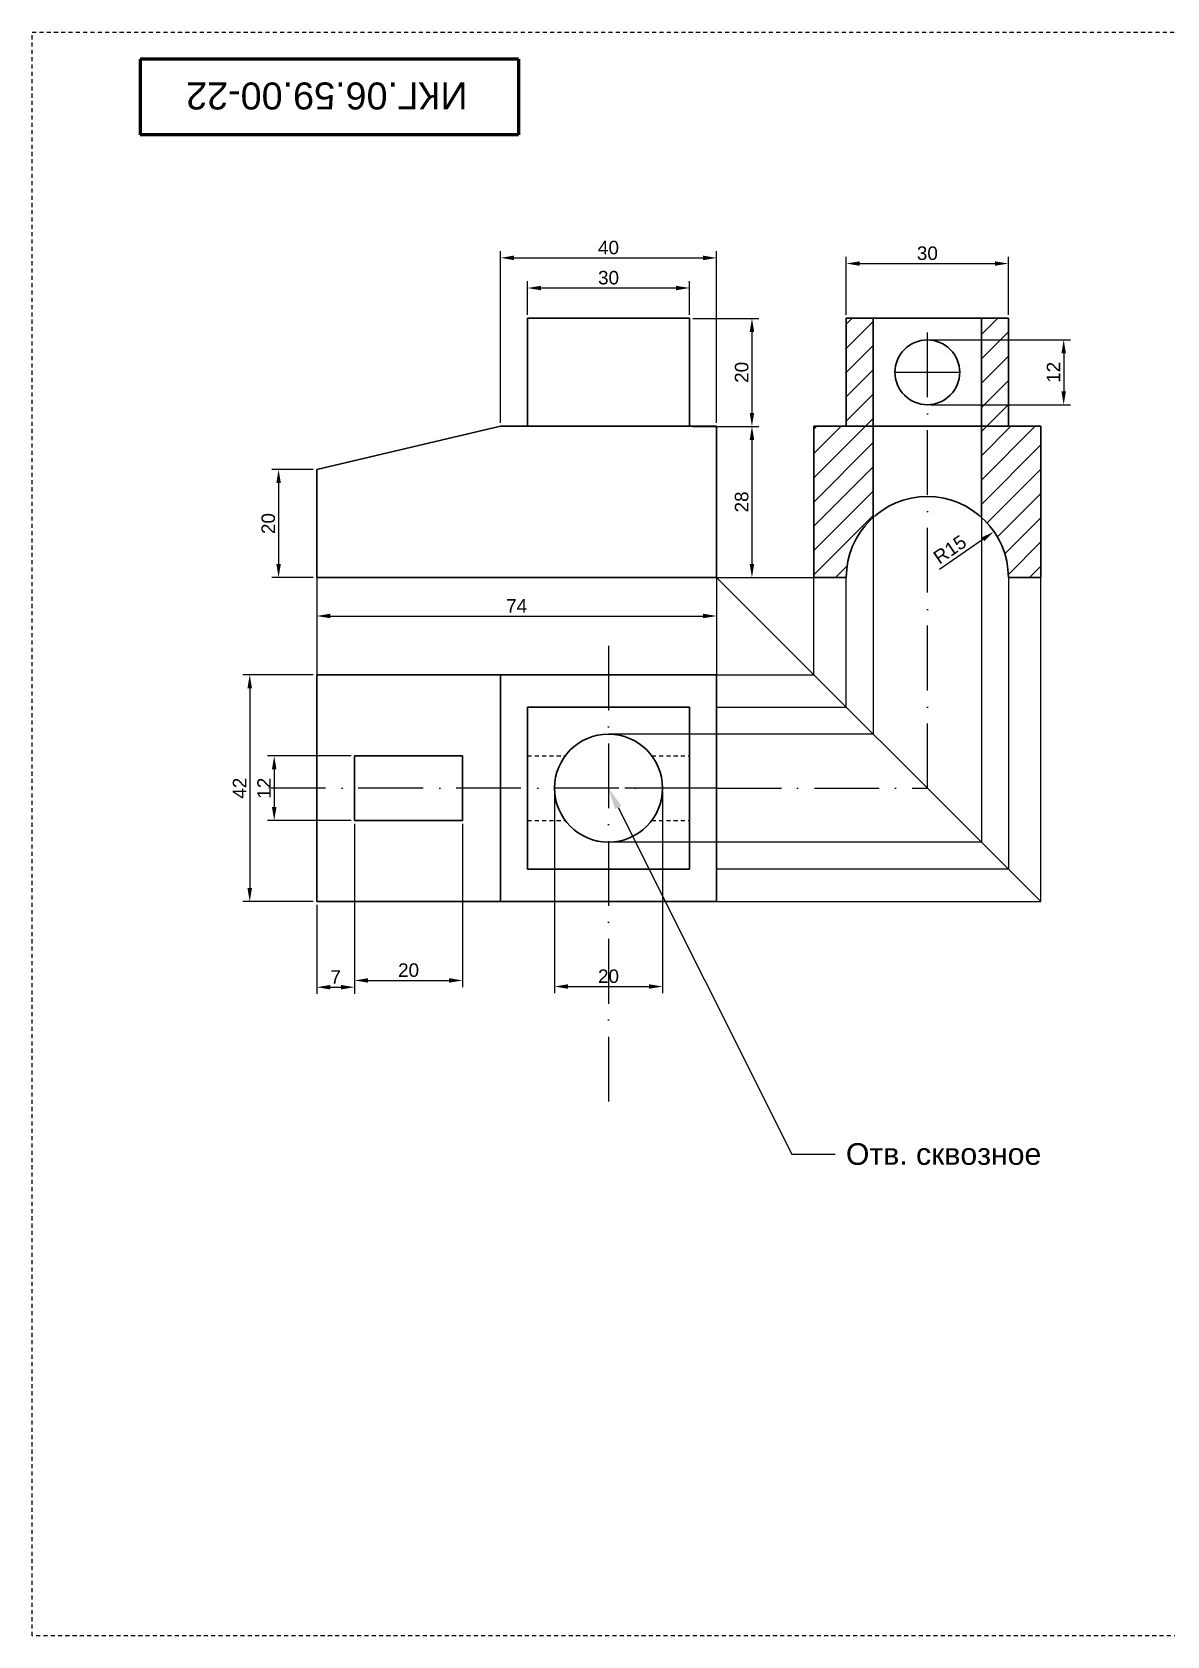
# Model space of a CAD drawing. Header units: millimetres. Extents: x 3198 to 3618, y 2281 to 2578.
# Drawn here: x 3197.9 to 3407.9, y 2281 to 2578 of the extents above; entities that cross this region are included whole.
import ezdxf
from ezdxf import colors
from ezdxf.entities.mleader import LeaderData, LeaderLine
from ezdxf.enums import TextEntityAlignment as Align
from ezdxf.math import Vec2, Vec3

# ---------------------------------------------------------------- set-up
doc = ezdxf.new("R2010")
doc.units = ezdxf.units.MM
doc.linetypes.add('ACAD_ISO10W100', pattern=[18, 12, -3, 0, -3])
doc.linetypes.add('JIS_02_0.7', pattern=[1.35, 0.75, -0.6])
doc.layers.add('контур', color=7, linetype='Continuous', lineweight=30)
for name, color, linetype in [('оси', 230, 'ACAD_ISO10W100'), ('проекционные', 50, 'Continuous'), ('размеры', 11, 'Continuous'), ('штриховк', 7, 'JIS_02_0.7')]:
    doc.layers.add(name, color=color, linetype=linetype)
doc.styles.add('GOST-2.304_Type-B', font='GOST Common.ttf')
doc.styles.get("Standard").update_dxf_attribs({"font": 'arial.ttf'})
doc.dimstyles.new('ISO-25', dxfattribs={"dimtxt": 2.5, "dimasz": 2.5, "dimexe": 1.25, "dimexo": 0.625, "dimtad": 1, "dimtxsty": 'Standard', "dimcen": 2.5, "dimadec": 0, "dimazin": 0, "dimtfac": 1, "dimtmove": 0, "dimatfit": 3, "dimfxl": 1, "dimarcsym": 0})

# ---------------------------------------------------------------- blocks, each defined once
blk = doc.blocks.new('*D71')
at = {"layer": 'Defpoints', "color": 0, "transparency": 16777216}
for p in [(3250.55, 2477.02), (3324.55, 2477.02), (3324.55, 2469.9)]:
    blk.add_point(p, dxfattribs=at)
at = {"layer": 'размеры', "color": 0, "lineweight": -2, "transparency": 16777216}
for p, q in [((3250.55, 2476.4), (3250.55, 2468.65)), ((3324.55, 2476.4), (3324.55, 2468.65)), ((3253.05, 2469.9), (3322.05, 2469.9))]:
    blk.add_line(p, q, dxfattribs=at)
at = {"layer": 'размеры', "color": 0, "transparency": 16777216}
for points in [[(3253.05, 2470.32), (3253.05, 2469.49), (3250.55, 2469.9)], [(3322.05, 2470.32), (3322.05, 2469.49), (3324.55, 2469.9)]]:
    blk.add_solid(points, dxfattribs=at)
at = {"layer": 'размеры', "color": 0, "transparency": 16777216, "insert": (3287.55, 2471.78), "char_height": 2.5, "attachment_point": 5}
blk.add_mtext('74', dxfattribs=at)
blk = doc.blocks.new('*D72')
at = {"layer": 'Defpoints', "color": 0, "transparency": 16777216}
for p in [(3250.55, 2497.02), (3243.49, 2477.02), (3250.55, 2477.02)]:
    blk.add_point(p, dxfattribs=at)
at = {"layer": 'размеры', "color": 0, "lineweight": -2, "transparency": 16777216}
for p, q in [((3249.92, 2497.02), (3242.24, 2497.02)), ((3243.49, 2494.52), (3243.49, 2479.52)), ((3249.92, 2477.02), (3242.24, 2477.02))]:
    blk.add_line(p, q, dxfattribs=at)
at = {"layer": 'размеры', "color": 0, "transparency": 16777216}
for points in [[(3243.08, 2494.52), (3243.91, 2494.52), (3243.49, 2497.02)], [(3243.08, 2479.52), (3243.91, 2479.52), (3243.49, 2477.02)]]:
    blk.add_solid(points, dxfattribs=at)
at = {"layer": 'размеры', "color": 0, "transparency": 16777216, "insert": (3241.59, 2487.02), "char_height": 2.5, "attachment_point": 5, "rotation": 90}
blk.add_mtext('20', dxfattribs=at)
blk = doc.blocks.new('*D73')
at = {"layer": 'Defpoints', "color": 0, "transparency": 16777216}
for p in [(3324.55, 2536.22), (3284.55, 2505.02), (3324.55, 2505.02)]:
    blk.add_point(p, dxfattribs=at)
at = {"layer": 'размеры', "color": 0, "lineweight": -2, "transparency": 16777216}
for p, q in [((3284.55, 2505.65), (3284.55, 2537.47)), ((3324.55, 2505.65), (3324.55, 2537.47)), ((3287.05, 2536.22), (3322.05, 2536.22))]:
    blk.add_line(p, q, dxfattribs=at)
at = {"layer": 'размеры', "color": 0, "transparency": 16777216}
for points in [[(3287.05, 2536.64), (3287.05, 2535.8), (3284.55, 2536.22)], [(3322.05, 2536.64), (3322.05, 2535.8), (3324.55, 2536.22)]]:
    blk.add_solid(points, dxfattribs=at)
at = {"layer": 'размеры', "color": 0, "transparency": 16777216, "insert": (3304.55, 2538.12), "char_height": 2.5, "attachment_point": 5}
blk.add_mtext('40', dxfattribs=at)
blk = doc.blocks.new('*D74')
at = {"layer": 'Defpoints', "color": 0, "transparency": 16777216}
for p in [(3319.55, 2530.64), (3289.55, 2525.02), (3319.55, 2525.02)]:
    blk.add_point(p, dxfattribs=at)
at = {"layer": 'размеры', "color": 0, "lineweight": -2, "transparency": 16777216}
for p, q in [((3289.55, 2525.65), (3289.55, 2531.89)), ((3292.05, 2530.64), (3317.05, 2530.64)), ((3319.55, 2525.65), (3319.55, 2531.89))]:
    blk.add_line(p, q, dxfattribs=at)
at = {"layer": 'размеры', "color": 0, "transparency": 16777216}
for points in [[(3292.05, 2531.05), (3292.05, 2530.22), (3289.55, 2530.64)], [(3317.05, 2531.05), (3317.05, 2530.22), (3319.55, 2530.64)]]:
    blk.add_solid(points, dxfattribs=at)
at = {"layer": 'размеры', "color": 0, "transparency": 16777216, "insert": (3304.55, 2532.54), "char_height": 2.5, "attachment_point": 5}
blk.add_mtext('30', dxfattribs=at)
blk = doc.blocks.new('*D75')
at = {"layer": 'Defpoints', "color": 0, "transparency": 16777216}
for p in [(3324.55, 2505.02), (3324.55, 2477.02), (3331.09, 2477.02)]:
    blk.add_point(p, dxfattribs=at)
at = {"layer": 'размеры', "color": 0, "lineweight": -2, "transparency": 16777216}
for p, q in [((3325.17, 2505.02), (3332.34, 2505.02)), ((3331.09, 2502.52), (3331.09, 2479.52)), ((3325.17, 2477.02), (3332.34, 2477.02))]:
    blk.add_line(p, q, dxfattribs=at)
at = {"layer": 'размеры', "color": 0, "transparency": 16777216}
for points in [[(3330.67, 2502.52), (3331.5, 2502.52), (3331.09, 2505.02)], [(3330.67, 2479.52), (3331.5, 2479.52), (3331.09, 2477.02)]]:
    blk.add_solid(points, dxfattribs=at)
at = {"layer": 'размеры', "color": 0, "transparency": 16777216, "insert": (3329.19, 2491.02), "char_height": 2.5, "attachment_point": 5, "rotation": 90}
blk.add_mtext('28', dxfattribs=at)
blk = doc.blocks.new('*D76')
at = {"layer": 'Defpoints', "color": 0, "transparency": 16777216}
for p in [(3319.55, 2525.02), (3319.55, 2505.02), (3331.09, 2505.02)]:
    blk.add_point(p, dxfattribs=at)
at = {"layer": 'размеры', "color": 0, "lineweight": -2, "transparency": 16777216}
for p, q in [((3320.17, 2525.02), (3332.34, 2525.02)), ((3331.09, 2522.52), (3331.09, 2507.52)), ((3320.17, 2505.02), (3332.34, 2505.02))]:
    blk.add_line(p, q, dxfattribs=at)
at = {"layer": 'размеры', "color": 0, "transparency": 16777216}
for points in [[(3330.67, 2522.52), (3331.5, 2522.52), (3331.09, 2525.02)], [(3330.67, 2507.52), (3331.5, 2507.52), (3331.09, 2505.02)]]:
    blk.add_solid(points, dxfattribs=at)
at = {"layer": 'размеры', "color": 0, "transparency": 16777216, "insert": (3329.19, 2515.02), "char_height": 2.5, "attachment_point": 5, "rotation": 90}
blk.add_mtext('20', dxfattribs=at)
blk = doc.blocks.new('*D77')
at = {"layer": 'Defpoints', "color": 0, "transparency": 16777216}
for p in [(3250.55, 2459.02), (3238.15, 2417.02), (3250.55, 2417.02)]:
    blk.add_point(p, dxfattribs=at)
at = {"layer": 'размеры', "color": 0, "lineweight": -2, "transparency": 16777216}
for p, q in [((3249.92, 2459.02), (3236.9, 2459.02)), ((3238.15, 2456.52), (3238.15, 2419.52)), ((3249.92, 2417.02), (3236.9, 2417.02))]:
    blk.add_line(p, q, dxfattribs=at)
at = {"layer": 'размеры', "color": 0, "transparency": 16777216}
for points in [[(3237.73, 2456.52), (3238.57, 2456.52), (3238.15, 2459.02)], [(3237.73, 2419.52), (3238.57, 2419.52), (3238.15, 2417.02)]]:
    blk.add_solid(points, dxfattribs=at)
at = {"layer": 'размеры', "color": 0, "transparency": 16777216, "insert": (3236.27, 2438.02), "char_height": 2.5, "attachment_point": 5, "rotation": 90}
blk.add_mtext('42', dxfattribs=at)
blk = doc.blocks.new('*D78')
at = {"layer": 'Defpoints', "color": 0, "transparency": 16777216}
for p in [(3257.55, 2444.02), (3242.68, 2432.02), (3257.55, 2432.02)]:
    blk.add_point(p, dxfattribs=at)
at = {"layer": 'размеры', "color": 0, "lineweight": -2, "transparency": 16777216}
for p, q in [((3256.92, 2444.02), (3241.43, 2444.02)), ((3242.68, 2441.52), (3242.68, 2434.52)), ((3256.92, 2432.02), (3241.43, 2432.02))]:
    blk.add_line(p, q, dxfattribs=at)
at = {"layer": 'размеры', "color": 0, "transparency": 16777216}
for points in [[(3242.27, 2441.52), (3243.1, 2441.52), (3242.68, 2444.02)], [(3242.27, 2434.52), (3243.1, 2434.52), (3242.68, 2432.02)]]:
    blk.add_solid(points, dxfattribs=at)
at = {"layer": 'размеры', "color": 0, "transparency": 16777216, "insert": (3240.8, 2438.02), "char_height": 2.5, "attachment_point": 5, "rotation": 90}
blk.add_mtext('12', dxfattribs=at)
blk = doc.blocks.new('*D79')
at = {"layer": 'Defpoints', "color": 0, "transparency": 16777216}
for p in [(3257.55, 2432.02), (3277.55, 2432.02), (3277.55, 2402.41)]:
    blk.add_point(p, dxfattribs=at)
at = {"layer": 'размеры', "color": 0, "lineweight": -2, "transparency": 16777216}
for p, q in [((3257.55, 2431.4), (3257.55, 2401.16)), ((3277.55, 2431.4), (3277.55, 2401.16)), ((3260.05, 2402.41), (3275.05, 2402.41))]:
    blk.add_line(p, q, dxfattribs=at)
at = {"layer": 'размеры', "color": 0, "transparency": 16777216}
for points in [[(3260.05, 2402.83), (3260.05, 2402), (3257.55, 2402.41)], [(3275.05, 2402.83), (3275.05, 2402), (3277.55, 2402.41)]]:
    blk.add_solid(points, dxfattribs=at)
at = {"layer": 'размеры', "color": 0, "transparency": 16777216, "insert": (3267.55, 2404.31), "char_height": 2.5, "attachment_point": 5}
blk.add_mtext('20', dxfattribs=at)
blk = doc.blocks.new('*D80')
at = {"layer": 'Defpoints', "color": 0, "transparency": 16777216}
for p in [(3250.55, 2417.02), (3257.55, 2417.02), (3257.55, 2401.16)]:
    blk.add_point(p, dxfattribs=at)
at = {"layer": 'размеры', "color": 0, "lineweight": -2, "transparency": 16777216}
for p, q in [((3250.55, 2416.4), (3250.55, 2399.91)), ((3257.55, 2416.4), (3257.55, 2399.91)), ((3253.05, 2401.16), (3255.05, 2401.16))]:
    blk.add_line(p, q, dxfattribs=at)
at = {"layer": 'размеры', "color": 0, "transparency": 16777216}
for points in [[(3253.05, 2401.58), (3253.05, 2400.75), (3250.55, 2401.16)], [(3255.05, 2401.58), (3255.05, 2400.75), (3257.55, 2401.16)]]:
    blk.add_solid(points, dxfattribs=at)
at = {"layer": 'размеры', "color": 0, "transparency": 16777216, "insert": (3254.05, 2403.04), "char_height": 2.5, "attachment_point": 5}
blk.add_mtext('7', dxfattribs=at)
blk = doc.blocks.new('*D81')
at = {"layer": 'Defpoints', "color": 0, "transparency": 16777216}
for p in [(3294.55, 2438.02), (3314.55, 2438.02), (3314.55, 2401.28)]:
    blk.add_point(p, dxfattribs=at)
at = {"layer": 'размеры', "color": 0, "lineweight": -2, "transparency": 16777216}
for p, q in [((3294.55, 2437.4), (3294.55, 2400.03)), ((3314.55, 2437.4), (3314.55, 2400.03)), ((3297.05, 2401.28), (3312.05, 2401.28))]:
    blk.add_line(p, q, dxfattribs=at)
at = {"layer": 'размеры', "color": 0, "transparency": 16777216}
for points in [[(3297.05, 2401.7), (3297.05, 2400.87), (3294.55, 2401.28)], [(3312.05, 2401.7), (3312.05, 2400.87), (3314.55, 2401.28)]]:
    blk.add_solid(points, dxfattribs=at)
at = {"layer": 'размеры', "color": 0, "transparency": 16777216, "insert": (3304.55, 2403.18), "char_height": 2.5, "attachment_point": 5}
blk.add_mtext('20', dxfattribs=at)
blk = doc.blocks.new('*D82')
at = {"layer": 'Defpoints', "color": 0, "transparency": 16777216}
for p in [(3375.9, 2485.53), (3363.55, 2477.02)]:
    blk.add_point(p, dxfattribs=at)
at = {"layer": 'размеры', "color": 0, "lineweight": -2, "transparency": 16777216}
blk.add_line((3365.82, 2478.59), (3373.84, 2484.11), dxfattribs=at)
at = {"layer": 'размеры', "color": 0, "transparency": 16777216}
blk.add_solid([(3373.61, 2484.46), (3374.08, 2483.77), (3375.9, 2485.53)], dxfattribs=at)
at = {"layer": 'размеры', "color": 0, "transparency": 16777216, "insert": (3367.72, 2482.21), "char_height": 2.5, "attachment_point": 5, "rotation": 34.5568}
blk.add_mtext('R15', dxfattribs=at)
blk = doc.blocks.new('*D83')
at = {"layer": 'Defpoints', "color": 0, "transparency": 16777216}
for p in [(3363.55, 2521.02), (3363.55, 2509.02), (3388.78, 2509.02)]:
    blk.add_point(p, dxfattribs=at)
at = {"layer": 'размеры', "color": 0, "lineweight": -2, "transparency": 16777216}
for p, q in [((3364.17, 2521.02), (3390.03, 2521.02)), ((3388.78, 2518.52), (3388.78, 2511.52)), ((3364.17, 2509.02), (3390.03, 2509.02))]:
    blk.add_line(p, q, dxfattribs=at)
at = {"layer": 'размеры', "color": 0, "transparency": 16777216}
for points in [[(3388.36, 2518.52), (3389.2, 2518.52), (3388.78, 2521.02)], [(3388.36, 2511.52), (3389.2, 2511.52), (3388.78, 2509.02)]]:
    blk.add_solid(points, dxfattribs=at)
at = {"layer": 'размеры', "color": 0, "transparency": 16777216, "insert": (3386.9, 2515.02), "char_height": 2.5, "attachment_point": 5, "rotation": 90}
blk.add_mtext('12', dxfattribs=at)
blk = doc.blocks.new('*D84')
at = {"layer": 'Defpoints', "color": 0, "transparency": 16777216}
for p in [(3378.55, 2535.17), (3348.55, 2525.02), (3378.55, 2525.02)]:
    blk.add_point(p, dxfattribs=at)
at = {"layer": 'размеры', "color": 0, "lineweight": -2, "transparency": 16777216}
for p, q in [((3348.55, 2525.65), (3348.55, 2536.42)), ((3378.55, 2525.65), (3378.55, 2536.42)), ((3351.05, 2535.17), (3376.05, 2535.17))]:
    blk.add_line(p, q, dxfattribs=at)
at = {"layer": 'размеры', "color": 0, "transparency": 16777216}
for points in [[(3351.05, 2535.58), (3351.05, 2534.75), (3348.55, 2535.17)], [(3376.05, 2535.58), (3376.05, 2534.75), (3378.55, 2535.17)]]:
    blk.add_solid(points, dxfattribs=at)
at = {"layer": 'размеры', "color": 0, "transparency": 16777216, "insert": (3363.55, 2537.07), "char_height": 2.5, "attachment_point": 5}
blk.add_mtext('30', dxfattribs=at)
blk = doc.blocks.new('ACAD_SPDS_TB_08')
at = {"linetype": 'Continuous', "lineweight": 60}
for p, q in [((0, 0), (0, -14)), ((70, 0), (0, 0)), ((70, 0), (70, -14)), ((70, -14), (0, -14))]:
    blk.add_line(p, q, dxfattribs=at)
at = {"style": 'GOST-2.304_Type-B', "flags": 8}
blk.add_attdef('ОБОЗНАЧЕНИЕ_ДОКУМЕНТА', text='', height=5, dxfattribs=at).set_placement((35, -7), align=Align.MIDDLE_CENTER)
at = {"style": 'GOST-2.304_Type-B', "flags": 1}
blk.add_attdef('ИДЕНТИФИКАТОР_НАДПИСИ', (-0.4, -20.95), '', height=2.5, dxfattribs=at)

msp = doc.modelspace()

# ---------------------------------------------------------------- hatches: boundary and pattern name
at = {"layer": 'штриховк'}
h = msp.add_hatch(dxfattribs=at)
h.set_pattern_fill('ANSI31', color=256)
h.set_pattern_definition([(45, (100.0193, 276.7203), (-2.245064, 2.245064), [])])
h.paths.add_polyline_path([(3348.547, 2525.024), (3348.547, 2515.024), (3348.547, 2505.024), (3353.547, 2505.024), (3353.547, 2525.024)])
h.paths.add_polyline_path([(3342.547, 2505.024), (3342.547, 2477.024), (3348.547, 2477.024, -0.2134218), (3353.547, 2488.204), (3353.547, 2505.024)])
h.paths.add_polyline_path([(3373.547, 2505.024), (3378.547, 2505.024), (3378.547, 2525.024), (3373.547, 2525.024)])
h.paths.add_polyline_path([(3373.547, 2488.204, -0.2134218), (3378.547, 2477.024), (3384.547, 2477.024), (3384.547, 2505.024), (3373.547, 2505.024)])

# ---------------------------------------------------------------- linework, layer by layer
msp.add_line((3342.547, 2477.024), (3342.547, 2477.024))
at = {"layer": 'контур'}
for p, q in [((3319.547, 2525.024), (3289.547, 2525.024)), ((3289.547, 2525.024), (3289.547, 2505.024)), ((3294.547, 2525.024), (3304.547, 2525.024)), ((3319.547, 2505.024), (3319.547, 2525.024)), ((3348.547, 2505.024), (3348.547, 2525.024)), ((3348.547, 2525.024), (3378.547, 2525.024)), ((3348.547, 2525.024), (3348.547, 2515.024)), ((3353.547, 2488.204), (3353.547, 2525.024)), ((3373.547, 2488.204), (3373.547, 2525.024)), ((3378.547, 2525.024), (3378.547, 2505.024)), ((3289.547, 2515.024), (3289.547, 2521.024)), ((3289.547, 2515.024), (3289.547, 2509.024)), ((3250.547, 2497.024), (3284.547, 2505.024)), ((3284.547, 2505.024), (3289.547, 2505.024)), ((3289.547, 2505.024), (3324.547, 2505.024)), ((3324.547, 2477.024), (3324.547, 2505.024)), ((3384.547, 2505.024), (3342.547, 2505.024)), ((3342.547, 2505.024), (3342.547, 2477.024)), ((3384.547, 2477.024), (3384.547, 2505.024)), ((3250.547, 2477.024), (3250.547, 2497.024)), ((3250.547, 2477.024), (3250.547, 2492.024)), ((3250.547, 2477.024), (3324.547, 2477.024)), ((3342.547, 2477.024), (3348.547, 2477.024)), ((3378.547, 2477.024), (3384.547, 2477.024)), ((3250.547, 2417.024), (3250.547, 2459.024)), ((3250.547, 2459.024), (3324.547, 2459.024)), ((3284.547, 2459.024), (3284.547, 2417.024)), ((3324.547, 2459.024), (3324.547, 2417.024)), ((3324.547, 2459.024), (3324.547, 2438.024)), ((3319.547, 2453.024), (3289.547, 2453.024)), ((3289.547, 2453.024), (3289.547, 2423.024)), ((3319.547, 2423.024), (3319.547, 2453.024)), ((3257.547, 2438.024), (3257.547, 2444.024)), ((3257.547, 2444.024), (3277.547, 2444.024)), ((3257.547, 2432.024), (3257.547, 2444.024)), ((3277.547, 2444.024), (3277.547, 2432.024)), ((3277.547, 2432.024), (3257.547, 2432.024)), ((3289.547, 2423.024), (3319.547, 2423.024)), ((3324.547, 2417.024), (3324.547, 2423.024)), ((3324.547, 2417.024), (3250.547, 2417.024))]:
    msp.add_line(p, q, dxfattribs=at)
for centre, radius in [((3363.547, 2515.024), 6), ((3304.547, 2438.024), 10)]:
    msp.add_circle(centre, radius, dxfattribs=at)
msp.add_arc((3363.547, 2477.024), 15, 0, 180, dxfattribs=at)
at = {"layer": 'оси'}
for p, q in [((3363.547, 2438.024), (3363.547, 2525.024)), ((3357.547, 2515.024), (3369.547, 2515.024)), ((3319.547, 2505.024), (3324.547, 2505.024)), ((3304.547, 2464.401), (3304.547, 2377.976)), ((3324.547, 2438.024), (3241.704, 2438.024)), ((3319.547, 2438.024), (3304.547, 2438.024)), ((3324.547, 2438.024), (3363.547, 2438.024))]:
    msp.add_line(p, q, dxfattribs=at)
at = {"layer": 'проекционные'}
for p, q in [((3353.547, 2488.204), (3353.547, 2448.024)), ((3373.547, 2488.204), (3373.547, 2428.024)), ((3250.547, 2477.024), (3250.547, 2459.024)), ((3324.547, 2477.024), (3384.547, 2417.024)), ((3324.547, 2477.024), (3342.547, 2477.024)), ((3324.547, 2477.024), (3324.547, 2459.024)), ((3342.547, 2459.024), (3342.547, 2477.024)), ((3348.547, 2453.024), (3348.547, 2477.024)), ((3378.547, 2477.024), (3378.547, 2423.024)), ((3384.547, 2417.024), (3384.547, 2477.024)), ((3324.547, 2459.024), (3342.547, 2459.024)), ((3324.547, 2453.024), (3348.547, 2453.024)), ((3353.547, 2448.024), (3304.547, 2448.024)), ((3373.547, 2428.024), (3304.547, 2428.024)), ((3378.547, 2423.024), (3324.547, 2423.024)), ((3324.547, 2417.024), (3384.547, 2417.024))]:
    msp.add_line(p, q, dxfattribs=at)
at = {"layer": 'штриховк'}
for p, q in [((3289.547, 2444.024), (3296.547, 2444.024)), ((3312.547, 2444.024), (3319.547, 2444.024)), ((3289.547, 2432.024), (3296.547, 2432.024)), ((3312.547, 2432.024), (3319.547, 2432.024))]:
    msp.add_line(p, q, dxfattribs=at)
msp.add_lwpolyline([(3197.878, 2281.032), (3197.878, 2578.032), (3617.878, 2578.032), (3617.878, 2281.032), (3197.878, 2281.032)], dxfattribs=at)

# ---------------------------------------------------------------- block references
msp.add_blockref('ACAD_SPDS_TB_08', (3217.878, 2573.032), dxfattribs=at)

# ---------------------------------------------------------------- texts
at = {"insert": (3252.423, 2566.238), "char_height": 5, "attachment_point": 5, "rotation": 180}
msp.add_mtext_dynamic_manual_height_columns('ИКГ.06.59.00-22', width=70, gutter_width=12.5, heights=[0], dxfattribs=at)

# ---------------------------------------------------------------- dimensions: what is measured, and where the dimension line sits
at = {"layer": 'размеры'}
for base, p1, p2, picture, middle in [((3324.547, 2536.221), (3284.547, 2505.024), (3324.547, 2505.024), '*D73', (3304.547, 2538.122)), ((3378.547, 2535.168), (3348.547, 2525.024), (3378.547, 2525.024), '*D84', (3363.547, 2537.071)), ((3319.547, 2530.636), (3289.547, 2525.024), (3319.547, 2525.024), '*D74', (3304.547, 2532.538)), ((3324.547, 2469.905), (3250.547, 2477.024), (3324.547, 2477.024), '*D71', (3287.547, 2471.78)), ((3314.547, 2401.282), (3294.547, 2438.024), (3314.547, 2438.024), '*D81', (3304.547, 2403.183)), ((3277.547, 2402.412), (3257.547, 2432.024), (3277.547, 2432.024), '*D79', (3267.547, 2404.313)), ((3257.547, 2401.162), (3250.547, 2417.024), (3257.547, 2417.024), '*D80', (3254.047, 2403.037))]:
    dim = msp.add_linear_dim(base=base, p1=p1, p2=p2, dimstyle='ISO-25', dxfattribs=at)
    dim.commit()
    dim.dimension.update_dxf_attribs({"geometry": picture, "text_midpoint": middle})
for base, p1, p2, picture, middle in [((3331.087, 2505.024), (3319.547, 2525.024), (3319.547, 2505.024), '*D76', (3329.186, 2515.024)), ((3388.78, 2509.024), (3363.547, 2521.024), (3363.547, 2509.024), '*D83', (3386.899, 2515.024)), ((3331.087, 2477.024), (3324.547, 2505.024), (3324.547, 2477.024), '*D75', (3329.186, 2491.024)), ((3243.492, 2477.024), (3250.547, 2497.024), (3250.547, 2477.024), '*D72', (3241.59, 2487.024)), ((3238.149, 2417.024), (3250.547, 2459.024), (3250.547, 2417.024), '*D77', (3236.269, 2438.024)), ((3242.685, 2432.024), (3257.547, 2444.024), (3257.547, 2432.024), '*D78', (3240.804, 2438.024))]:
    dim = msp.add_linear_dim(base=base, p1=p1, p2=p2, angle=90, dimstyle='ISO-25', dxfattribs=at)
    dim.commit()
    dim.dimension.update_dxf_attribs({"geometry": picture, "text_midpoint": middle})
dim = msp.add_radius_dim(center=(3363.547, 2477.024), mpoint=(3375.901, 2485.532), dimstyle='ISO-25', dxfattribs=at)
dim.commit()
dim.dimension.update_dxf_attribs({"geometry": '*D82', "text_midpoint": (3368.801, 2480.642), "dimtype": 164})

# ---------------------------------------------------------------- leaders
ml = msp.add_multileader_mtext('Standard', dxfattribs=at)
ml.set_content('Отв. сквозное', color=256)
ml.set_leader_properties()
ml.build(insert=Vec2(0, 0))
ctx = ml.context
ctx.base_point, ctx.plane_origin = Vec3(3346.48, 2370.238), Vec3(3294.547, 2525.024)
notes = []
notes.append((ctx, [(0, (1, 1, 0), (3338.48, 2370.238), (1, 0), 8, [(0, [(3304.547, 2438.024)], 0, [])])]))
ctx.mtext.insert, ctx.mtext.flow_direction = Vec3(3348.48, 2372.272), 5
for ctx, leaders in notes:
    for number, flags, end, landing, length, lines in leaders:
        leader = LeaderData()
        leader.index, (leader.has_last_leader_line, leader.has_dogleg_vector, leader.attachment_direction) = number, flags
        leader.last_leader_point, leader.dogleg_vector, leader.dogleg_length = Vec3(end), Vec3(landing), length
        for number, points, colour, breaks in lines:
            line = LeaderLine()
            line.index, line.vertices, line.color, line.breaks = number, Vec3.list(points), colors.encode_raw_color(colour), breaks
            leader.lines.append(line)
        ctx.leaders.append(leader)

doc.saveas('drawing.dxf')
